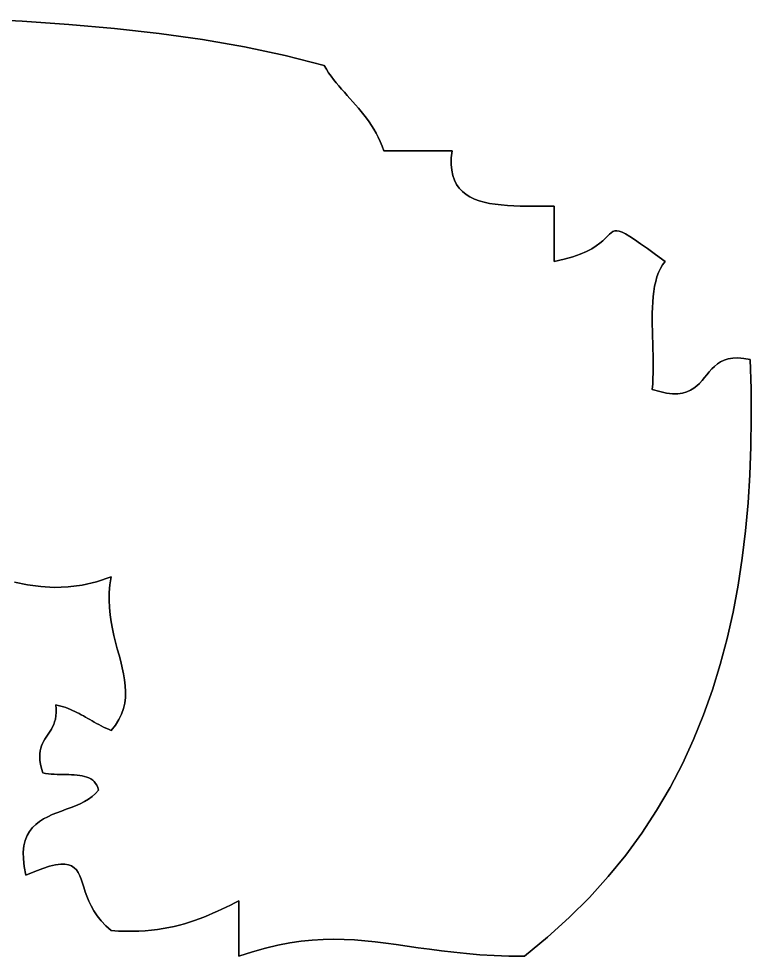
# Model space of a CAD drawing. Extents: x 0 to 55.7, y -25.6 to 2.7.
# Drawn here: x 11.134 to 12.723, y -16.96 to -14.926 of the extents above; entities that cross this region are included whole.
import ezdxf

# ---------------------------------------------------------------- set-up
doc = ezdxf.new("R2010")
doc.units = 0
doc.layers.get('0').update_dxf_attribs({"linetype": 'CONTINUOUS'})

msp = doc.modelspace()

# ---------------------------------------------------------------- linework, layer by layer
at = {"color": 7}
for points in [[(11.7964, -15.0276), (11.7115, -15.006), (11.6234, -14.9874), (11.5322, -14.9716), (11.4382, -14.9583), (11.3416, -14.9473), (11.2427, -14.9385), (11.1415, -14.9315), (11.0384, -14.9262)], [(11.0384, -14.9262), (11.1415, -14.9315), (11.2427, -14.9385), (11.3416, -14.9473), (11.4382, -14.9583), (11.5322, -14.9716), (11.6234, -14.9874), (11.7115, -15.006), (11.7964, -15.0276)], [(11.9259, -15.2125), (11.9222, -15.2023), (11.9182, -15.1926), (11.9139, -15.1833), (11.9092, -15.1744), (11.9043, -15.1658), (11.8991, -15.1576), (11.8938, -15.1496), (11.8882, -15.1419), (11.8825, -15.1345), (11.8766, -15.1272), (11.8707, -15.1201), (11.8646, -15.1131), (11.8585, -15.1062), (11.8524, -15.0994), (11.8463, -15.0926), (11.8403, -15.0858), (11.8343, -15.079), (11.8284, -15.0721), (11.8226, -15.0651), (11.8169, -15.058), (11.8115, -15.0507), (11.8062, -15.0432), (11.8012, -15.0355), (11.7964, -15.0276)], [(11.7964, -15.0276), (11.8012, -15.0355), (11.8062, -15.0432), (11.8115, -15.0507), (11.8169, -15.058), (11.8226, -15.0651), (11.8284, -15.0721), (11.8343, -15.079), (11.8403, -15.0858), (11.8463, -15.0926), (11.8524, -15.0994), (11.8585, -15.1062), (11.8646, -15.1131), (11.8707, -15.1201), (11.8766, -15.1272), (11.8825, -15.1345), (11.8882, -15.1419), (11.8938, -15.1496), (11.8991, -15.1576), (11.9043, -15.1658), (11.9092, -15.1744), (11.9139, -15.1833), (11.9182, -15.1926), (11.9222, -15.2023), (11.9259, -15.2125)], [(12.2956, -15.3326), (12.2806, -15.3327), (12.2657, -15.3327), (12.2508, -15.3328), (12.2362, -15.3327), (12.2218, -15.3325), (12.2077, -15.3321), (12.1939, -15.3313), (12.1806, -15.3302), (12.1677, -15.3287), (12.1554, -15.3268), (12.1437, -15.3242), (12.1327, -15.3211), (12.1224, -15.3173), (12.1128, -15.3127), (12.1042, -15.3074), (12.0964, -15.3011), (12.0895, -15.294), (12.0837, -15.2858), (12.079, -15.2766), (12.0754, -15.2663), (12.0731, -15.2548), (12.072, -15.242), (12.0722, -15.2279), (12.0738, -15.2125)], [(12.0738, -15.2125), (12.0722, -15.2279), (12.072, -15.242), (12.0731, -15.2548), (12.0754, -15.2663), (12.079, -15.2766), (12.0837, -15.2858), (12.0895, -15.294), (12.0964, -15.3011), (12.1042, -15.3074), (12.1128, -15.3127), (12.1224, -15.3173), (12.1327, -15.3211), (12.1437, -15.3242), (12.1554, -15.3268), (12.1677, -15.3287), (12.1806, -15.3302), (12.1939, -15.3313), (12.2077, -15.3321), (12.2218, -15.3325), (12.2362, -15.3327), (12.2508, -15.3328), (12.2657, -15.3327), (12.2806, -15.3327), (12.2956, -15.3326)], [(12.536, -15.4528), (12.5155, -15.4378), (12.4979, -15.4249), (12.4828, -15.4141), (12.47, -15.4053), (12.4593, -15.3983), (12.4503, -15.393), (12.4429, -15.3893), (12.4367, -15.3871), (12.4315, -15.3862), (12.427, -15.3865), (12.423, -15.388), (12.4193, -15.3904), (12.4154, -15.3937), (12.4113, -15.3978), (12.4066, -15.4024), (12.4011, -15.4076), (12.3945, -15.4132), (12.3865, -15.419), (12.3769, -15.425), (12.3654, -15.431), (12.3518, -15.4369), (12.3358, -15.4426), (12.3172, -15.4479), (12.2956, -15.4528)], [(12.2956, -15.4528), (12.3172, -15.4479), (12.3358, -15.4426), (12.3518, -15.4369), (12.3654, -15.431), (12.3769, -15.425), (12.3865, -15.419), (12.3945, -15.4132), (12.4011, -15.4076), (12.4066, -15.4024), (12.4113, -15.3978), (12.4154, -15.3937), (12.4193, -15.3904), (12.423, -15.388), (12.427, -15.3865), (12.4315, -15.3862), (12.4367, -15.3871), (12.4429, -15.3893), (12.4503, -15.393), (12.4593, -15.3983), (12.47, -15.4053), (12.4828, -15.4141), (12.4979, -15.4249), (12.5155, -15.4378), (12.536, -15.4528)], [(12.5082, -15.7301), (12.5092, -15.7184), (12.5098, -15.7063), (12.5102, -15.694), (12.5103, -15.6814), (12.5102, -15.6686), (12.51, -15.6556), (12.5096, -15.6426), (12.5093, -15.6295), (12.5089, -15.6164), (12.5086, -15.6034), (12.5083, -15.5904), (12.5082, -15.5776), (12.5083, -15.565), (12.5087, -15.5526), (12.5093, -15.5406), (12.5103, -15.5288), (12.5117, -15.5175), (12.5134, -15.5065), (12.5157, -15.4961), (12.5185, -15.4862), (12.5219, -15.4769), (12.5259, -15.4682), (12.5306, -15.4601), (12.536, -15.4528)], [(12.536, -15.4528), (12.5306, -15.4601), (12.5259, -15.4682), (12.5219, -15.4769), (12.5185, -15.4862), (12.5157, -15.4961), (12.5134, -15.5065), (12.5117, -15.5175), (12.5103, -15.5288), (12.5093, -15.5406), (12.5087, -15.5526), (12.5083, -15.565), (12.5082, -15.5776), (12.5083, -15.5904), (12.5086, -15.6034), (12.5089, -15.6164), (12.5093, -15.6295), (12.5096, -15.6426), (12.51, -15.6556), (12.5102, -15.6686), (12.5103, -15.6814), (12.5102, -15.694), (12.5098, -15.7063), (12.5092, -15.7184), (12.5082, -15.7301)], [(12.2309, -16.9596), (12.2812, -16.9185), (12.3283, -16.8759), (12.3722, -16.832), (12.4129, -16.7867), (12.4507, -16.7402), (12.4856, -16.6924), (12.5176, -16.6434), (12.5469, -16.5933), (12.5736, -16.542), (12.5978, -16.4896), (12.6195, -16.4363), (12.6388, -16.3819), (12.6559, -16.3265), (12.6708, -16.2702), (12.6836, -16.213), (12.6945, -16.155), (12.7035, -16.0962), (12.7106, -16.0366), (12.716, -15.9763), (12.7199, -15.9154), (12.7222, -15.8537), (12.723, -15.7915), (12.7226, -15.7287), (12.7209, -15.6654)], [(12.7209, -15.6654), (12.7226, -15.7287), (12.723, -15.7915), (12.7222, -15.8537), (12.7199, -15.9154), (12.716, -15.9763), (12.7106, -16.0366), (12.7035, -16.0962), (12.6945, -16.155), (12.6836, -16.213), (12.6708, -16.2702), (12.6559, -16.3265), (12.6388, -16.3819), (12.6195, -16.4363), (12.5978, -16.4896), (12.5736, -16.542), (12.5469, -16.5933), (12.5176, -16.6434), (12.4856, -16.6924), (12.4507, -16.7402), (12.4129, -16.7867), (12.3722, -16.832), (12.3283, -16.8759), (12.2812, -16.9185), (12.2309, -16.9596)], [(12.7209, -15.6654), (12.7067, -15.6628), (12.6941, -15.6618), (12.6829, -15.6621), (12.673, -15.6638), (12.6642, -15.6666), (12.6564, -15.6703), (12.6495, -15.6749), (12.6431, -15.6802), (12.6373, -15.6859), (12.6319, -15.692), (12.6267, -15.6983), (12.6215, -15.7047), (12.6162, -15.711), (12.6107, -15.717), (12.6048, -15.7227), (12.5983, -15.7277), (12.5911, -15.7321), (12.5831, -15.7356), (12.574, -15.7381), (12.5638, -15.7395), (12.5523, -15.7395), (12.5393, -15.738), (12.5246, -15.735), (12.5082, -15.7301)], [(12.5082, -15.7301), (12.5246, -15.735), (12.5393, -15.738), (12.5523, -15.7395), (12.5638, -15.7395), (12.574, -15.7381), (12.5831, -15.7356), (12.5911, -15.7321), (12.5983, -15.7277), (12.6048, -15.7227), (12.6107, -15.717), (12.6162, -15.711), (12.6215, -15.7047), (12.6267, -15.6983), (12.6319, -15.692), (12.6373, -15.6859), (12.6431, -15.6802), (12.6495, -15.6749), (12.6564, -15.6703), (12.6642, -15.6666), (12.673, -15.6638), (12.6829, -15.6621), (12.6941, -15.6618), (12.7067, -15.6628), (12.7209, -15.6654)], [(11.1246, -16.1482), (11.153, -16.1541), (11.1817, -16.158), (11.2109, -16.1597), (11.2407, -16.1587), (11.2712, -16.1549), (11.3023, -16.1477), (11.3342, -16.1369)], [(11.3342, -16.1369), (11.3023, -16.1477), (11.2712, -16.1549), (11.2407, -16.1587), (11.2109, -16.1597), (11.1817, -16.158), (11.153, -16.1541), (11.1246, -16.1482)], [(11.3342, -16.1369), (11.3315, -16.154), (11.33, -16.1708), (11.3297, -16.1872), (11.3304, -16.2033), (11.3319, -16.219), (11.3342, -16.2344), (11.3371, -16.2495), (11.3404, -16.2642), (11.344, -16.2787), (11.3477, -16.293), (11.3514, -16.3069), (11.355, -16.3206), (11.3583, -16.3341), (11.3612, -16.3473), (11.3635, -16.3603), (11.365, -16.3731), (11.3657, -16.3857), (11.3654, -16.3982), (11.364, -16.4104), (11.3612, -16.4226), (11.357, -16.4345), (11.3512, -16.4464), (11.3436, -16.4581), (11.3342, -16.4697)], [(11.3342, -16.4697), (11.3436, -16.4581), (11.3512, -16.4464), (11.357, -16.4345), (11.3612, -16.4226), (11.364, -16.4104), (11.3654, -16.3982), (11.3657, -16.3857), (11.365, -16.3731), (11.3635, -16.3603), (11.3612, -16.3473), (11.3583, -16.3341), (11.355, -16.3206), (11.3514, -16.3069), (11.3477, -16.293), (11.344, -16.2787), (11.3404, -16.2642), (11.3371, -16.2495), (11.3342, -16.2344), (11.3319, -16.219), (11.3304, -16.2033), (11.3297, -16.1872), (11.33, -16.1708), (11.3315, -16.154), (11.3342, -16.1369)], [(11.2141, -16.4142), (11.2148, -16.423), (11.2149, -16.4311), (11.2144, -16.4384), (11.2133, -16.4451), (11.2117, -16.4512), (11.2097, -16.4568), (11.2074, -16.462), (11.2048, -16.4669), (11.202, -16.4716), (11.1991, -16.476), (11.1962, -16.4804), (11.1933, -16.4847), (11.1904, -16.4891), (11.1878, -16.4936), (11.1854, -16.4983), (11.1832, -16.5032), (11.1815, -16.5086), (11.1803, -16.5143), (11.1795, -16.5206), (11.1794, -16.5274), (11.1799, -16.5349), (11.1812, -16.5431), (11.1833, -16.5522), (11.1863, -16.5621)], [(11.1863, -16.5621), (11.1833, -16.5522), (11.1812, -16.5431), (11.1799, -16.5349), (11.1794, -16.5274), (11.1795, -16.5206), (11.1803, -16.5143), (11.1815, -16.5086), (11.1832, -16.5032), (11.1854, -16.4983), (11.1878, -16.4936), (11.1904, -16.4891), (11.1933, -16.4847), (11.1962, -16.4804), (11.1991, -16.476), (11.202, -16.4716), (11.2048, -16.4669), (11.2074, -16.462), (11.2097, -16.4568), (11.2117, -16.4512), (11.2133, -16.4451), (11.2144, -16.4384), (11.2149, -16.4311), (11.2148, -16.423), (11.2141, -16.4142)], [(11.3342, -16.4697), (11.3286, -16.4673), (11.323, -16.4649), (11.3177, -16.4624), (11.3125, -16.4598), (11.3074, -16.4572), (11.3025, -16.4545), (11.2976, -16.4518), (11.2928, -16.4491), (11.2881, -16.4464), (11.2834, -16.4438), (11.2788, -16.4411), (11.2741, -16.4385), (11.2695, -16.4359), (11.2649, -16.4334), (11.2602, -16.4309), (11.2555, -16.4286), (11.2507, -16.4263), (11.2458, -16.4242), (11.2409, -16.4221), (11.2358, -16.4202), (11.2306, -16.4185), (11.2253, -16.4169), (11.2197, -16.4155), (11.2141, -16.4142)], [(11.2141, -16.4142), (11.2197, -16.4155), (11.2253, -16.4169), (11.2306, -16.4185), (11.2358, -16.4202), (11.2409, -16.4221), (11.2458, -16.4242), (11.2507, -16.4263), (11.2555, -16.4286), (11.2602, -16.4309), (11.2649, -16.4334), (11.2695, -16.4359), (11.2741, -16.4385), (11.2788, -16.4411), (11.2834, -16.4438), (11.2881, -16.4464), (11.2928, -16.4491), (11.2976, -16.4518), (11.3025, -16.4545), (11.3074, -16.4572), (11.3125, -16.4598), (11.3177, -16.4624), (11.323, -16.4649), (11.3286, -16.4673), (11.3342, -16.4697)], [(11.1863, -16.5621), (11.1922, -16.5631), (11.1982, -16.5639), (11.2044, -16.5645), (11.2106, -16.5649), (11.217, -16.5651), (11.2233, -16.5653), (11.2297, -16.5654), (11.236, -16.5655), (11.2422, -16.5657), (11.2484, -16.5659), (11.2544, -16.5662), (11.2603, -16.5667), (11.266, -16.5674), (11.2714, -16.5683), (11.2766, -16.5695), (11.2815, -16.571), (11.2861, -16.5729), (11.2903, -16.5751), (11.2942, -16.5778), (11.2976, -16.5809), (11.3006, -16.5846), (11.3031, -16.5888), (11.3051, -16.5936), (11.3065, -16.5991)], [(11.3065, -16.5991), (11.3051, -16.5936), (11.3031, -16.5888), (11.3006, -16.5846), (11.2976, -16.5809), (11.2942, -16.5778), (11.2903, -16.5751), (11.2861, -16.5729), (11.2815, -16.571), (11.2766, -16.5695), (11.2714, -16.5683), (11.266, -16.5674), (11.2603, -16.5667), (11.2544, -16.5662), (11.2484, -16.5659), (11.2422, -16.5657), (11.236, -16.5655), (11.2297, -16.5654), (11.2233, -16.5653), (11.217, -16.5651), (11.2106, -16.5649), (11.2044, -16.5645), (11.1982, -16.5639), (11.1922, -16.5631), (11.1863, -16.5621)], [(11.3065, -16.5991), (11.3002, -16.6067), (11.293, -16.6133), (11.285, -16.6192), (11.2762, -16.6243), (11.267, -16.629), (11.2572, -16.6332), (11.2472, -16.6371), (11.237, -16.6409), (11.2267, -16.6446), (11.2165, -16.6484), (11.2065, -16.6525), (11.1967, -16.6569), (11.1874, -16.6618), (11.1787, -16.6672), (11.1706, -16.6735), (11.1634, -16.6806), (11.1571, -16.6887), (11.1518, -16.6979), (11.1477, -16.7084), (11.1449, -16.7202), (11.1436, -16.7336), (11.1438, -16.7486), (11.1457, -16.7653), (11.1494, -16.784)], [(11.1494, -16.784), (11.1457, -16.7653), (11.1438, -16.7486), (11.1436, -16.7336), (11.1449, -16.7202), (11.1477, -16.7084), (11.1518, -16.6979), (11.1571, -16.6887), (11.1634, -16.6806), (11.1706, -16.6735), (11.1787, -16.6672), (11.1874, -16.6618), (11.1967, -16.6569), (11.2065, -16.6525), (11.2165, -16.6484), (11.2267, -16.6446), (11.237, -16.6409), (11.2472, -16.6371), (11.2572, -16.6332), (11.267, -16.629), (11.2762, -16.6243), (11.285, -16.6192), (11.293, -16.6133), (11.3002, -16.6067), (11.3065, -16.5991)], [(11.1494, -16.784), (11.1689, -16.7757), (11.186, -16.7692), (11.2009, -16.7645), (11.2138, -16.7614), (11.2248, -16.7599), (11.2341, -16.7599), (11.242, -16.7612), (11.2486, -16.7638), (11.2542, -16.7676), (11.2588, -16.7724), (11.2627, -16.7783), (11.2661, -16.7851), (11.2691, -16.7927), (11.272, -16.8011), (11.2749, -16.8101), (11.2781, -16.8196), (11.2817, -16.8295), (11.2858, -16.8399), (11.2908, -16.8505), (11.2968, -16.8612), (11.3039, -16.8721), (11.3124, -16.8829), (11.3225, -16.8936), (11.3342, -16.9041)], [(11.3342, -16.9041), (11.3225, -16.8936), (11.3124, -16.8829), (11.3039, -16.8721), (11.2968, -16.8612), (11.2908, -16.8505), (11.2858, -16.8399), (11.2817, -16.8295), (11.2781, -16.8196), (11.2749, -16.8101), (11.272, -16.8011), (11.2691, -16.7927), (11.2661, -16.7851), (11.2627, -16.7783), (11.2588, -16.7724), (11.2542, -16.7676), (11.2486, -16.7638), (11.242, -16.7612), (11.2341, -16.7599), (11.2248, -16.7599), (11.2138, -16.7614), (11.2009, -16.7645), (11.186, -16.7692), (11.1689, -16.7757), (11.1494, -16.784)], [(11.3342, -16.9041), (11.3501, -16.9051), (11.3655, -16.9055), (11.3803, -16.9055), (11.3946, -16.9051), (11.4084, -16.9043), (11.4218, -16.9031), (11.4347, -16.9016), (11.4472, -16.8997), (11.4594, -16.8975), (11.4711, -16.895), (11.4826, -16.8922), (11.4937, -16.8891), (11.5045, -16.8858), (11.5151, -16.8823), (11.5254, -16.8786), (11.5356, -16.8747), (11.5455, -16.8706), (11.5552, -16.8664), (11.5648, -16.8621), (11.5743, -16.8577), (11.5837, -16.8532), (11.593, -16.8487), (11.6023, -16.8441), (11.6116, -16.8394)], [(11.6116, -16.8394), (11.6023, -16.8441), (11.593, -16.8487), (11.5837, -16.8532), (11.5743, -16.8577), (11.5648, -16.8621), (11.5552, -16.8664), (11.5455, -16.8706), (11.5356, -16.8747), (11.5254, -16.8786), (11.5151, -16.8823), (11.5045, -16.8858), (11.4937, -16.8891), (11.4826, -16.8922), (11.4711, -16.895), (11.4594, -16.8975), (11.4472, -16.8997), (11.4347, -16.9016), (11.4218, -16.9031), (11.4084, -16.9043), (11.3946, -16.9051), (11.3803, -16.9055), (11.3655, -16.9055), (11.3501, -16.9051), (11.3342, -16.9041)], [(11.6116, -16.9596), (11.6409, -16.9501), (11.6689, -16.9421), (11.6958, -16.9357), (11.7216, -16.9307), (11.7466, -16.927), (11.7707, -16.9245), (11.7943, -16.9231), (11.8173, -16.9226), (11.84, -16.9231), (11.8625, -16.9242), (11.8849, -16.926), (11.9074, -16.9284), (11.93, -16.9312), (11.953, -16.9343), (11.9765, -16.9377), (12.0005, -16.9411), (12.0253, -16.9446), (12.0509, -16.9479), (12.0776, -16.951), (12.1054, -16.9538), (12.1345, -16.9562), (12.1651, -16.958), (12.1971, -16.9592), (12.2309, -16.9596)], [(12.2309, -16.9596), (12.1971, -16.9592), (12.1651, -16.958), (12.1345, -16.9562), (12.1054, -16.9538), (12.0776, -16.951), (12.0509, -16.9479), (12.0253, -16.9446), (12.0005, -16.9411), (11.9765, -16.9377), (11.953, -16.9343), (11.93, -16.9312), (11.9074, -16.9284), (11.8849, -16.926), (11.8625, -16.9242), (11.84, -16.9231), (11.8173, -16.9226), (11.7943, -16.9231), (11.7707, -16.9245), (11.7466, -16.927), (11.7216, -16.9307), (11.6958, -16.9357), (11.6689, -16.9421), (11.6409, -16.9501), (11.6116, -16.9596)]]:
    msp.add_lwpolyline(points, dxfattribs=at)
for points in [[(12.2956, -15.3326), (12.2956, -15.3326)], [(12.2956, -15.4528), (12.2956, -15.4528)]]:
    msp.add_lwpolyline(points, close=True, dxfattribs=at)
for points in [[(12.0738, -15.2125, 0), (12.0679, -15.2125, 0), (12.062, -15.2125, 0), (12.056, -15.2125, 0), (12.05, -15.2125, 0), (12.0438, -15.2125, 0), (12.0377, -15.2125, 0), (12.0314, -15.2125, 0), (12.0252, -15.2125, 0), (12.0188, -15.2125, 0), (12.0125, -15.2125, 0), (12.0062, -15.2125, 0), (11.9998, -15.2125, 0), (11.9935, -15.2125, 0), (11.9871, -15.2125, 0), (11.9808, -15.2125, 0), (11.9745, -15.2125, 0), (11.9682, -15.2125, 0), (11.962, -15.2125, 0), (11.9558, -15.2125, 0), (11.9497, -15.2125, 0), (11.9436, -15.2125, 0), (11.9376, -15.2125, 0), (11.9317, -15.2125, 0), (11.9259, -15.2125, 0)], [(11.9259, -15.2125, 0), (11.9317, -15.2125, 0), (11.9376, -15.2125, 0), (11.9436, -15.2125, 0), (11.9497, -15.2125, 0), (11.9558, -15.2125, 0), (11.962, -15.2125, 0), (11.9682, -15.2125, 0), (11.9745, -15.2125, 0), (11.9808, -15.2125, 0), (11.9871, -15.2125, 0), (11.9935, -15.2125, 0), (11.9998, -15.2125, 0), (12.0062, -15.2125, 0), (12.0125, -15.2125, 0), (12.0188, -15.2125, 0), (12.0252, -15.2125, 0), (12.0314, -15.2125, 0), (12.0377, -15.2125, 0), (12.0438, -15.2125, 0), (12.05, -15.2125, 0), (12.056, -15.2125, 0), (12.062, -15.2125, 0), (12.0679, -15.2125, 0), (12.0738, -15.2125, 0)], [(12.2956, -15.4528, 0), (12.2956, -15.4481, 0), (12.2956, -15.4434, 0), (12.2956, -15.4386, 0), (12.2956, -15.4336, 0), (12.2956, -15.4287, 0), (12.2956, -15.4236, 0), (12.2956, -15.4186, 0), (12.2956, -15.4134, 0), (12.2956, -15.4083, 0), (12.2956, -15.4031, 0), (12.2956, -15.3979, 0), (12.2956, -15.3927, 0), (12.2956, -15.3875, 0), (12.2956, -15.3823, 0), (12.2956, -15.3772, 0), (12.2956, -15.372, 0), (12.2956, -15.3669, 0), (12.2956, -15.3618, 0), (12.2956, -15.3568, 0), (12.2956, -15.3518, 0), (12.2956, -15.3469, 0), (12.2956, -15.3421, 0), (12.2956, -15.3373, 0), (12.2956, -15.3326, 0)], [(12.2956, -15.3326, 0), (12.2956, -15.3373, 0), (12.2956, -15.3421, 0), (12.2956, -15.3469, 0), (12.2956, -15.3518, 0), (12.2956, -15.3568, 0), (12.2956, -15.3618, 0), (12.2956, -15.3669, 0), (12.2956, -15.372, 0), (12.2956, -15.3772, 0), (12.2956, -15.3823, 0), (12.2956, -15.3875, 0), (12.2956, -15.3927, 0), (12.2956, -15.3979, 0), (12.2956, -15.4031, 0), (12.2956, -15.4083, 0), (12.2956, -15.4134, 0), (12.2956, -15.4186, 0), (12.2956, -15.4236, 0), (12.2956, -15.4287, 0), (12.2956, -15.4336, 0), (12.2956, -15.4386, 0), (12.2956, -15.4434, 0), (12.2956, -15.4481, 0), (12.2956, -15.4528, 0)], [(11.6116, -16.8394, 0), (11.6116, -16.8452, 0), (11.6116, -16.8508, 0), (11.6116, -16.8564, 0), (11.6116, -16.8618, 0), (11.6116, -16.8672, 0), (11.6116, -16.8725, 0), (11.6116, -16.8778, 0), (11.6116, -16.8829, 0), (11.6116, -16.888, 0), (11.6116, -16.8931, 0), (11.6116, -16.8981, 0), (11.6116, -16.903, 0), (11.6116, -16.9079, 0), (11.6116, -16.9127, 0), (11.6116, -16.9175, 0), (11.6116, -16.9223, 0), (11.6116, -16.927, 0), (11.6116, -16.9317, 0), (11.6116, -16.9364, 0), (11.6116, -16.9411, 0), (11.6116, -16.9457, 0), (11.6116, -16.9504, 0), (11.6116, -16.955, 0), (11.6116, -16.9596, 0)], [(11.6116, -16.9596, 0), (11.6116, -16.955, 0), (11.6116, -16.9504, 0), (11.6116, -16.9457, 0), (11.6116, -16.9411, 0), (11.6116, -16.9364, 0), (11.6116, -16.9317, 0), (11.6116, -16.927, 0), (11.6116, -16.9223, 0), (11.6116, -16.9175, 0), (11.6116, -16.9127, 0), (11.6116, -16.9079, 0), (11.6116, -16.903, 0), (11.6116, -16.8981, 0), (11.6116, -16.8931, 0), (11.6116, -16.888, 0), (11.6116, -16.8829, 0), (11.6116, -16.8778, 0), (11.6116, -16.8725, 0), (11.6116, -16.8672, 0), (11.6116, -16.8618, 0), (11.6116, -16.8564, 0), (11.6116, -16.8508, 0), (11.6116, -16.8452, 0), (11.6116, -16.8394, 0)]]:
    msp.add_polyline3d(points, dxfattribs=at)

doc.saveas('drawing.dxf')
